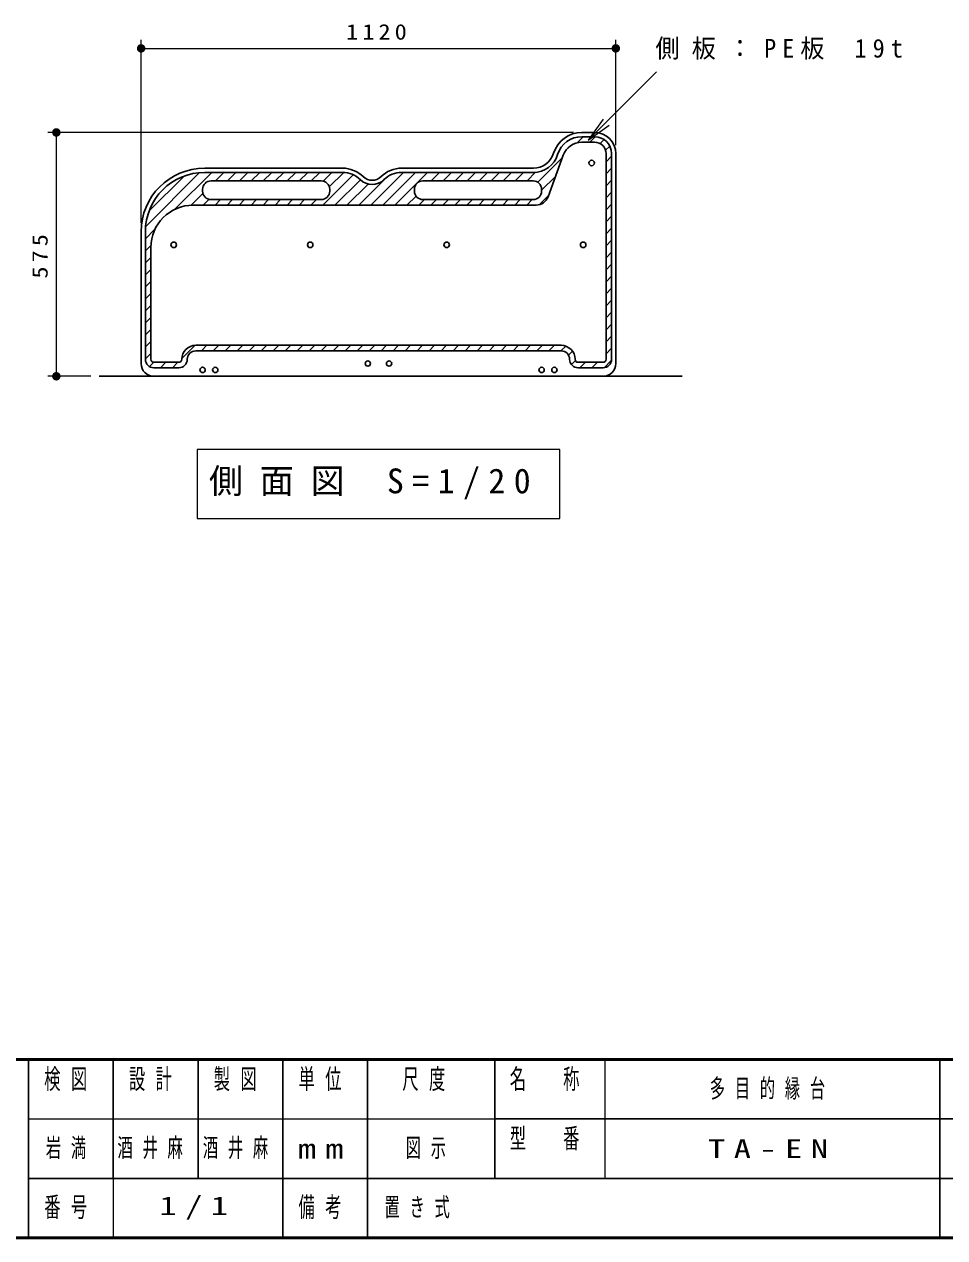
# Model space of a CAD drawing. Units: millimetres on the paper, scale 1:20. Extents: x -385 to 0, y -5 to 267.
# Drawn here: x -243 to -134.4, y 0 to 143.1 of the extents above; entities that cross this region are included whole.
import ezdxf

# ---------------------------------------------------------------- set-up
doc = ezdxf.new("R2010")
doc.units = ezdxf.units.MM
doc.layers.add('1_20', color=7, linetype='Continuous', lineweight=13)
doc.layers.add('NAKAMURA図枠', color=7, linetype='Continuous', lineweight=13)
doc.layers.add('図面情報', color=7, linetype='Continuous')
doc.styles.add('ＭＳ ゴシック', font='')
doc.styles.get('ＭＳ ゴシック').set_extended_font_data('MS Gothic')

# ---------------------------------------------------------------- blocks, each defined once
blk = doc.blocks.new('filled_dot')
at = {"color": 0, "linetype": 'Continuous', "lineweight": -2, "const_width": 1.25}
blk.add_lwpolyline([(-0.625, 0, 1), (0.625, 0, 1)], format="xyb", close=True, dxfattribs=at)
blk = doc.blocks.new('open_arrow')
at = {"color": 0, "linetype": 'Continuous', "lineweight": -2}
blk.add_lwpolyline([(7.5, 1.25), (0, 0), (7.5, -1.25)], dxfattribs=at)

msp = doc.modelspace()

# ---------------------------------------------------------------- linework, layer by layer
at = {"layer": '1_20'}
for p, q in [((-229.214, 119.613), (-229.214, 141.235)), ((-229.214, 140.235), (-173.214, 140.235)), ((-173.214, 128.823), (-173.214, 141.235)), ((-176.48, 129.431), (-168.428, 137.483)), ((-178.214, 130.323), (-240.214, 130.323)), ((-239.214, 101.573), (-239.214, 130.323)), ((-235.146, 101.573), (-240.214, 101.573)), ((-222.614, 92.946), (-222.614, 84.813)), ((-179.814, 92.946), (-222.614, 92.946)), ((-179.814, 84.813), (-179.814, 92.946)), ((-222.614, 84.813), (-179.814, 84.813))]:
    msp.add_line(p, q, dxfattribs=at)
at = {"layer": '1_20', "color": 4, "lineweight": 25}
for p, q in [((-177.214, 130.323), (-175.714, 130.323)), ((-177.214, 129.823), (-175.714, 129.823)), ((-177.214, 129.173), (-175.714, 129.173)), ((-181.201, 122.74), (-179.422, 127.627)), ((-174.364, 127.823), (-174.364, 103.573)), ((-173.714, 127.823), (-173.714, 103.573)), ((-173.214, 127.823), (-173.214, 103.073)), ((-205.464, 126.113), (-221.714, 126.113)), ((-182.941, 126.113), (-198.464, 126.113)), ((-205.464, 125.613), (-221.714, 125.613)), ((-220.964, 124.613), (-207.964, 124.613)), ((-182.941, 125.613), (-198.464, 125.613)), ((-182.964, 124.613), (-195.964, 124.613)), ((-221.964, 123.613), (-221.964, 123.403)), ((-206.964, 123.403), (-206.964, 123.613)), ((-196.964, 123.403), (-196.964, 123.613)), ((-181.964, 123.613), (-181.964, 123.403)), ((-223.064, 121.753), (-182.611, 121.753)), ((-220.964, 122.403), (-207.964, 122.403)), ((-182.964, 122.403), (-195.964, 122.403)), ((-229.214, 103.073), (-229.214, 118.613)), ((-229.214, 103.073), (-229.214, 118.613)), ((-228.714, 103.573), (-228.714, 118.613)), ((-228.064, 103.573), (-228.064, 116.753)), ((-222.764, 105.223), (-179.664, 105.223)), ((-222.764, 104.573), (-179.664, 104.573)), ((-227.714, 103.223), (-224.764, 103.223)), ((-174.714, 103.223), (-177.664, 103.223)), ((-227.714, 102.573), (-224.764, 102.573)), ((-174.714, 102.573), (-177.664, 102.573)), ((-227.714, 101.573), (-174.714, 101.573))]:
    msp.add_line(p, q, dxfattribs=at)
at = {"layer": '1_20', "color": 2}
for p, q in [((-177.781, 129.104), (-177.061, 129.823)), ((-176.297, 129.173), (-175.648, 129.822)), ((-175.055, 129.001), (-174.583, 129.473)), ((-182.428, 124.457), (-179.517, 127.368)), ((-174.423, 128.219), (-173.925, 128.717)), ((-174.364, 126.864), (-173.714, 127.514)), ((-174.364, 125.45), (-173.714, 126.1)), ((-228.689, 119.208), (-222.309, 125.588)), ((-228.285, 121.026), (-224.127, 125.184)), ((-225.217, 121.265), (-220.87, 125.613)), ((-220.455, 124.613), (-219.455, 125.613)), ((-219.041, 124.613), (-218.041, 125.613)), ((-217.627, 124.613), (-216.627, 125.613)), ((-216.213, 124.613), (-215.213, 125.613)), ((-214.799, 124.613), (-213.799, 125.613)), ((-213.384, 124.613), (-212.384, 125.613)), ((-211.97, 124.613), (-210.97, 125.613)), ((-210.556, 124.613), (-209.556, 125.613)), ((-209.142, 124.613), (-208.142, 125.613)), ((-207.759, 121.753), (-204.185, 125.327)), ((-207.751, 124.59), (-206.727, 125.613)), ((-207.011, 123.915), (-205.317, 125.609)), ((-206.345, 121.753), (-203.353, 124.745)), ((-203.517, 121.753), (-200.234, 125.035)), ((-202.103, 121.753), (-198.242, 125.613)), ((-200.688, 121.753), (-196.828, 125.613)), ((-199.274, 121.753), (-195.414, 125.613)), ((-195, 124.613), (-194, 125.613)), ((-193.585, 124.613), (-192.585, 125.613)), ((-192.171, 124.613), (-191.171, 125.613)), ((-190.757, 124.613), (-189.757, 125.613)), ((-189.343, 124.613), (-188.343, 125.613)), ((-187.928, 124.613), (-186.928, 125.613)), ((-186.514, 124.613), (-185.514, 125.613)), ((-185.1, 124.613), (-184.1, 125.613)), ((-183.686, 124.613), (-182.674, 125.625)), ((-181.964, 123.506), (-180.326, 125.145)), ((-174.364, 124.035), (-173.714, 124.685)), ((-223.322, 121.746), (-221.929, 123.14)), ((-204.931, 121.753), (-202.442, 124.242)), ((-174.364, 122.621), (-173.714, 123.271)), ((-221.902, 121.753), (-221.219, 122.436)), ((-220.487, 121.753), (-219.837, 122.403)), ((-219.073, 121.753), (-218.423, 122.403)), ((-217.659, 121.753), (-217.009, 122.403)), ((-216.245, 121.753), (-215.595, 122.403)), ((-214.83, 121.753), (-214.18, 122.403)), ((-213.416, 121.753), (-212.766, 122.403)), ((-212.002, 121.753), (-211.352, 122.403)), ((-210.588, 121.753), (-209.938, 122.403)), ((-209.174, 121.753), (-208.524, 122.403)), ((-197.86, 121.753), (-196.783, 122.829)), ((-196.446, 121.753), (-195.796, 122.403)), ((-195.031, 121.753), (-194.381, 122.403)), ((-193.617, 121.753), (-192.967, 122.403)), ((-192.203, 121.753), (-191.553, 122.403)), ((-190.789, 121.753), (-190.139, 122.403)), ((-189.375, 121.753), (-188.725, 122.403)), ((-187.96, 121.753), (-187.31, 122.403)), ((-186.546, 121.753), (-185.896, 122.403)), ((-185.132, 121.753), (-184.482, 122.403)), ((-183.718, 121.753), (-183.068, 122.403)), ((-182.263, 121.794), (-181.135, 122.921)), ((-174.364, 121.207), (-173.714, 121.857)), ((-174.364, 119.793), (-173.714, 120.443)), ((-228.714, 117.769), (-227.577, 118.906)), ((-174.364, 118.378), (-173.714, 119.028)), ((-174.364, 116.964), (-173.714, 117.614)), ((-228.714, 116.354), (-228.057, 117.011)), ((-174.364, 115.55), (-173.714, 116.2)), ((-228.714, 114.94), (-228.064, 115.59)), ((-174.364, 114.136), (-173.714, 114.786)), ((-228.714, 113.526), (-228.064, 114.176)), ((-174.364, 112.722), (-173.714, 113.372)), ((-228.714, 112.112), (-228.064, 112.762)), ((-174.364, 111.307), (-173.714, 111.957)), ((-228.714, 110.698), (-228.064, 111.348)), ((-174.364, 109.893), (-173.714, 110.543)), ((-228.714, 109.283), (-228.064, 109.933)), ((-174.364, 108.479), (-173.714, 109.129)), ((-228.714, 107.869), (-228.064, 108.519)), ((-174.364, 107.065), (-173.714, 107.715)), ((-228.714, 106.455), (-228.064, 107.105)), ((-174.364, 105.651), (-173.714, 106.301)), ((-228.714, 105.041), (-228.064, 105.691)), ((-224.41, 103.688), (-222.878, 105.219)), ((-222.11, 104.573), (-221.46, 105.223)), ((-220.696, 104.573), (-220.046, 105.223)), ((-219.282, 104.573), (-218.632, 105.223)), ((-217.868, 104.573), (-217.218, 105.223)), ((-216.453, 104.573), (-215.803, 105.223)), ((-215.039, 104.573), (-214.389, 105.223)), ((-213.625, 104.573), (-212.975, 105.223)), ((-212.211, 104.573), (-211.561, 105.223)), ((-210.797, 104.573), (-210.147, 105.223)), ((-209.382, 104.573), (-208.732, 105.223)), ((-207.968, 104.573), (-207.318, 105.223)), ((-206.554, 104.573), (-205.904, 105.223)), ((-205.14, 104.573), (-204.49, 105.223)), ((-203.725, 104.573), (-203.075, 105.223)), ((-202.311, 104.573), (-201.661, 105.223)), ((-200.897, 104.573), (-200.247, 105.223)), ((-199.483, 104.573), (-198.833, 105.223)), ((-198.069, 104.573), (-197.419, 105.223)), ((-196.654, 104.573), (-196.004, 105.223)), ((-195.24, 104.573), (-194.59, 105.223)), ((-193.826, 104.573), (-193.176, 105.223)), ((-192.412, 104.573), (-191.762, 105.223)), ((-190.998, 104.573), (-190.348, 105.223)), ((-189.583, 104.573), (-188.933, 105.223)), ((-188.169, 104.573), (-187.519, 105.223)), ((-186.755, 104.573), (-186.105, 105.223)), ((-185.341, 104.573), (-184.691, 105.223)), ((-183.926, 104.573), (-183.276, 105.223)), ((-182.512, 104.573), (-181.862, 105.223)), ((-181.098, 104.573), (-180.448, 105.223)), ((-179.684, 104.573), (-179.125, 105.133)), ((-178.788, 104.055), (-178.317, 104.526)), ((-174.364, 104.236), (-173.714, 104.886)), ((-228.714, 103.626), (-228.064, 104.276)), ((-228.217, 102.709), (-227.703, 103.223)), ((-226.939, 102.573), (-226.289, 103.223)), ((-225.524, 102.573), (-224.874, 103.223)), ((-178.46, 102.968), (-177.988, 103.441)), ((-177.441, 102.573), (-176.791, 103.223)), ((-176.027, 102.573), (-175.377, 103.223)), ((-174.607, 102.579), (-173.72, 103.466))]:
    msp.add_line(p, q, dxfattribs=at)
at = {"layer": '1_20', "lineweight": 25}
msp.add_line((-165.39, 101.573), (-234.146, 101.573), dxfattribs=at)
at = {"layer": '1_20', "color": 4, "lineweight": 25}
for centre in [(-176.064, 126.723), (-225.364, 117.073), (-209.264, 117.073), (-193.164, 117.073), (-177.064, 117.073)]:
    msp.add_circle(centre, 0.325, dxfattribs=at)
at = {"layer": '1_20', "lineweight": 25}
for centre in [(-202.464, 103.073), (-199.964, 103.073), (-221.964, 102.323), (-220.464, 102.323), (-181.964, 102.323), (-180.464, 102.323)]:
    msp.add_circle(centre, 0.312, dxfattribs=at)
at = {"layer": '1_20', "color": 4, "lineweight": 25}
for centre, radius, start, end in [((-177.214, 126.823), 3.5, 90, 162.64587), ((-175.714, 127.823), 2.5, 0, 90), ((-177.214, 126.823), 3, 90, 162.64587), ((-177.214, 126.823), 2.35, 90, 160), ((-175.714, 127.823), 2, 0, 90), ((-175.714, 127.823), 1.35, 0, 90), ((-182.941, 128.613), 2.5, 270, 342.64587), ((-182.941, 128.613), 3, 270, 342.64587), ((-221.714, 118.613), 7.5, 90, 180), ((-205.464, 122.613), 3.5, 45.573, 90), ((-198.464, 122.613), 3.5, 90, 134.427), ((-221.714, 118.613), 7, 90, 180), ((-220.964, 123.613), 1, 90, 180), ((-207.964, 123.613), 1, 0, 90), ((-205.464, 122.613), 3, 45.573, 90), ((-201.964, 126.184), 2, 225.573, 314.427), ((-201.964, 126.184), 1.5, 225.573, 314.427), ((-198.464, 122.613), 3, 90, 134.427), ((-195.964, 123.613), 1, 90, 180), ((-182.964, 123.613), 1, 0, 90), ((-220.964, 123.403), 1, 180, 270), ((-207.964, 123.403), 1, 270, 0), ((-195.964, 123.403), 1, 180, 270), ((-182.964, 123.403), 1, 270, 0), ((-223.064, 116.753), 5, 90, 180), ((-182.611, 123.253), 1.5, 270, 340), ((-222.764, 103.573), 1.65, 90, 180), ((-222.764, 103.573), 1, 90, 180), ((-179.664, 103.573), 1.65, 0, 90), ((-179.664, 103.573), 1, 0, 90), ((-227.714, 103.073), 1.5, 180, 270), ((-227.714, 103.573), 1, 180, 270), ((-227.714, 103.573), 0.35, 180, 270), ((-224.764, 103.573), 0.35, 270, 0), ((-224.764, 103.573), 1, 270, 0), ((-177.664, 103.573), 1, 180, 270), ((-177.664, 103.573), 0.35, 180, 270), ((-174.714, 103.573), 0.35, 270, 0), ((-174.714, 103.573), 1, 270, 0), ((-174.714, 103.073), 1.5, 270, 0)]:
    msp.add_arc(centre, radius, start, end, dxfattribs=at)
at = {"layer": 'NAKAMURA図枠', "lineweight": 50}
for p, q in [((-385, 21), (0, 21)), ((-385, 0), (0, 0))]:
    msp.add_line(p, q, dxfattribs=at)
at = {"layer": 'NAKAMURA図枠', "color": 211, "lineweight": 25}
for p, q in [((-242.5, 21), (-242.5, 0)), ((-232.5, 21), (-232.5, 7)), ((-222.5, 21), (-222.5, 7)), ((-212.5, 21), (-212.5, 0)), ((-202.5, 21), (-202.5, 7)), ((-187.5, 21), (-187.5, 7)), ((-135, 21), (-135, 0)), ((-187.5, 14), (-70, 14)), ((-242.5, 7), (0, 7))]:
    msp.add_line(p, q, dxfattribs=at)
at = {"layer": 'NAKAMURA図枠'}
for p, q in [((-174.5, 21), (-174.5, 7)), ((-242.5, 14), (-187.5, 14)), ((-232.5, 7), (-232.5, 0))]:
    msp.add_line(p, q, dxfattribs=at)
at = {"layer": 'NAKAMURA図枠', "lineweight": 25}
msp.add_line((-202.5, 7), (-202.5, 0), dxfattribs=at)

# ---------------------------------------------------------------- block references
at = {"layer": '1_20', "xscale": 0.4, "yscale": 0.4}
msp.add_blockref('filled_dot', (-229.214, 140.235), dxfattribs=at)
for name, p, rotation in [('filled_dot', (-173.214, 140.235), 180), ('open_arrow', (-176.48, 129.431), 45), ('filled_dot', (-239.214, 130.323), 270), ('filled_dot', (-239.214, 101.573), 90)]:
    msp.add_blockref(name, p, dxfattribs=dict(at, rotation=rotation))

# ---------------------------------------------------------------- texts
at = {"layer": '1_20', "style": 'ＭＳ ゴシック'}
for s, insert, char_height, attachment_point in [('\\T1.33;\\W1.15;1120', (-201.214, 141.235), 1.833, 8), ('\\T1.5;\\W0.95;側板：PE板\\~19t', (-168.537, 140.133), 2.199, 4), ('\\T1.5;側面図\\~S=1/20', (-221.214, 88.879), 2.933, 4)]:
    msp.add_mtext(s, dxfattribs=dict(at, insert=insert, char_height=char_height, attachment_point=attachment_point))
at = {"layer": '1_20', "insert": (-240.214, 115.948), "char_height": 1.833, "attachment_point": 8, "rotation": 90, "style": 'ＭＳ ゴシック'}
msp.add_mtext('\\T1.33;\\W1.15;575', dxfattribs=at)
at = {"layer": 'NAKAMURA図枠', "color": 4, "char_height": 2.346, "style": 'ＭＳ ゴシック'}
for s, insert, attachment_point in [('\\T1.64;\\W0.6;検図', (-237.5, 19.9), 2), ('\\T1.64;\\W0.6;設計', (-227.5, 19.9), 2), ('\\T1.64;\\W0.6;製図', (-217.5, 19.9), 2), ('\\T1.64;\\W0.6;単位', (-207.5, 19.9), 2), ('\\T1.64;\\W0.6;尺度', (-195.25, 19.9), 2), ('\\T1.64;\\W0.6;名\u3000称', (-181, 19.9), 2), ('\\T1.64;\\W0.6;型\u3000番', (-181, 12.9), 2), ('\\T1.5;\\W1.35;mm', (-207.5, 10.5), 5), ('\\T1.64;\\W0.6;番号', (-237.5, 3.5), 5), ('\\T1.64;\\W0.6;備考', (-207.5, 3.5), 5)]:
    msp.add_mtext(s, dxfattribs=dict(at, insert=insert, attachment_point=attachment_point))
at = {"layer": '図面情報', "char_height": 2.199, "style": 'ＭＳ ゴシック'}
for s, insert, attachment_point in [('\\T1.64;\\W0.6;多目的縁台', (-154.75, 17.5), 5), ('\\T1.64;\\W0.6;岩満', (-237.5, 10.5), 5), ('\\T1.64;\\W0.6;酒井麻', (-232, 10.5), 4), ('\\T1.64;\\W0.6;酒井麻', (-217.5, 10.5), 5), ('\\T1.64;\\W0.6;図示', (-198, 10.5), 4), ('\\T1.5;\\W1.35;TA-EN', (-154.75, 10.5), 5), ('\\T1.5;\\W1.35;1/1', (-222.5, 3.5), 5), ('\\T1.64;\\W0.6;置き式', (-200.5, 3.5), 4)]:
    msp.add_mtext(s, dxfattribs=dict(at, insert=insert, attachment_point=attachment_point))

doc.saveas('drawing.dxf')
